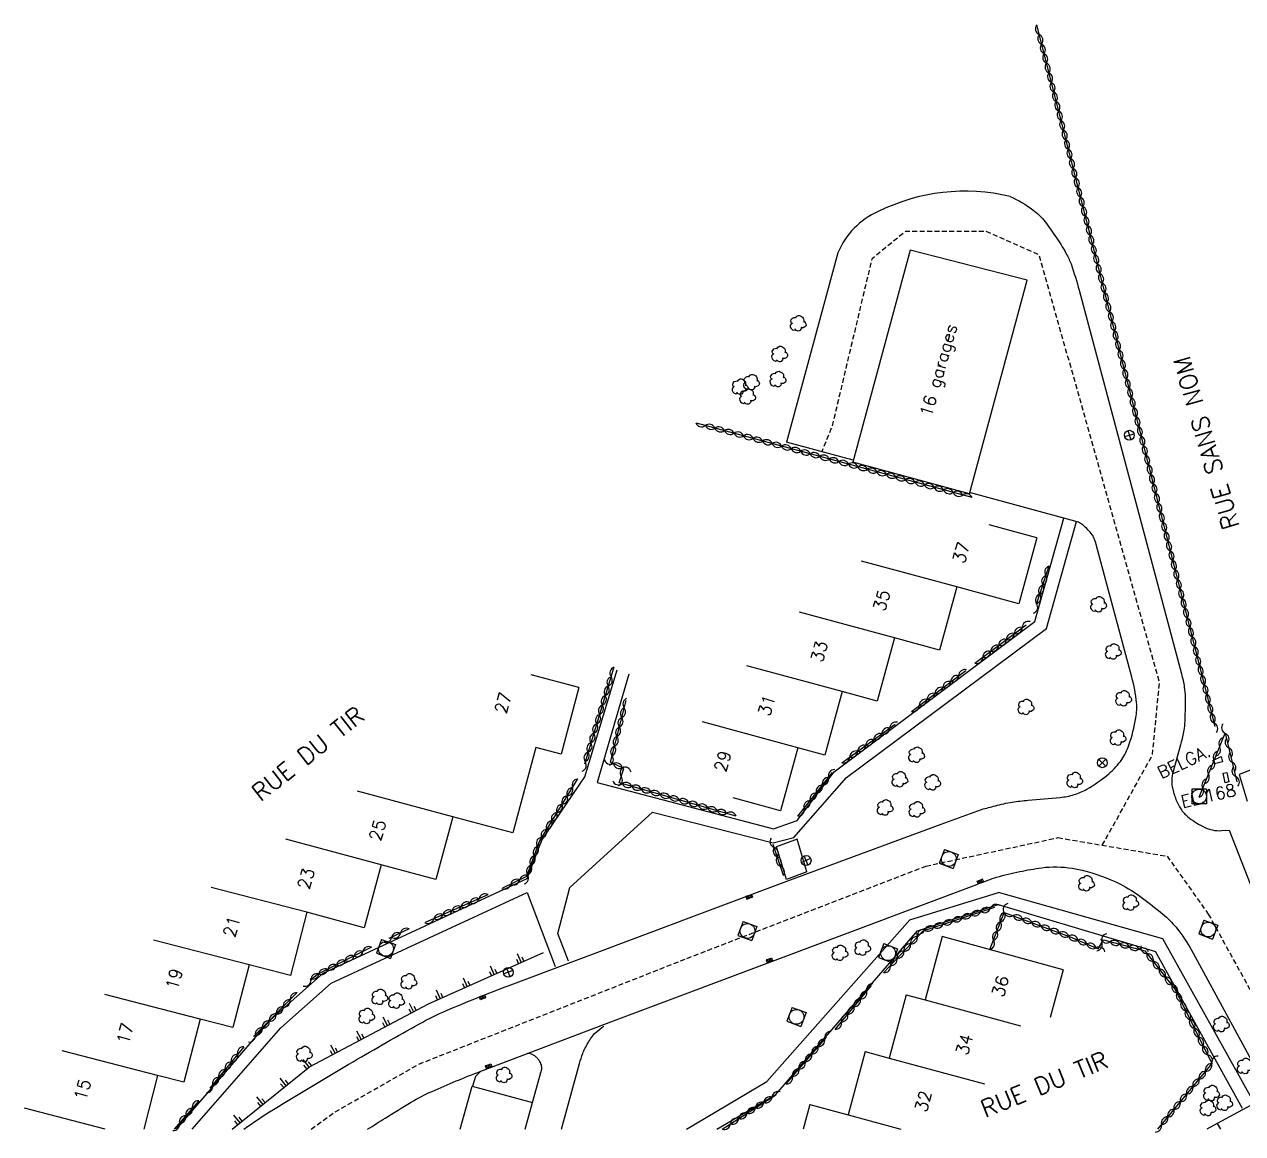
# Model space of a CAD drawing. Header units: millimetres. Extents: x 257000 to 258000, y 143999 to 144912.
# Drawn here: x 257426.7 to 257550.1, y 143999.5 to 144112 of the extents above; entities that cross this region are included whole.
import ezdxf
from ezdxf.enums import TextEntityAlignment as Align

# ---------------------------------------------------------------- set-up
doc = ezdxf.new("R2010")
doc.units = ezdxf.units.MM
doc.linetypes.add('DASHED', pattern=[0.75, 0.5, -0.25])
doc.layers.get('0').update_dxf_attribs({"linetype": 'CONTINUOUS'})
for name, color, linetype in [('W0001', 6, 'DASHED'), ('W0008', 7, 'CONTINUOUS'), ('W0017', 7, 'CONTINUOUS'), ('W0100', 7, 'CONTINUOUS'), ('W0105', 7, 'CONTINUOUS'), ('W0211', 2, 'CONTINUOUS'), ('W0300', 7, 'CONTINUOUS'), ('W0310', 3, 'CONTINUOUS'), ('W0322', 7, 'CONTINUOUS'), ('W0400', 7, 'CONTINUOUS'), ('W0420', 7, 'CONTINUOUS'), ('W0469', 7, 'CONTINUOUS'), ('W0984', 7, 'CONTINUOUS'), ('W0989', 7, 'CONTINUOUS'), ('W0991', 7, 'CONTINUOUS')]:
    doc.layers.add(name, color=color, linetype=linetype)
doc.styles.get("Standard").update_dxf_attribs({"font": 'romans.shx', "width": 0.85})

# ---------------------------------------------------------------- blocks, each defined once
blk = doc.blocks.new('T420')
for p, q in [((0.75, 0.75), (-0.75, 0.75)), ((-0.75, 0.75), (-0.75, -0.75)), ((0.75, 0.75), (0.75, -0.75)), ((0.75, -0.75), (-0.75, -0.75))]:
    blk.add_line(p, q)
blk.add_ellipse((0, 0), major_axis=(-0.53, 0.53), ratio=1, start_param=3.926991, end_param=10.210176)
blk = doc.blocks.new('t310o')
at = {"color": 0, "linetype": 'Continuous'}
for centre, start, end in [((-0.5, 0.38), 216.8699, 323.1304), ((0.5, -0.37), 36.8699, 143.1303)]:
    blk.add_arc(centre, 0.625, start, end, dxfattribs=at)
blk = doc.blocks.new('t211o')
at = {"color": 0, "linetype": 'Continuous'}
for p, q in [((-0.29, 0.5), (-0.29, 0)), ((0, 1), (0, 0)), ((0.29, 0.5), (0.29, 0))]:
    blk.add_line(p, q, dxfattribs=at)
blk = doc.blocks.new('T300')
for p, q in [((-0.8, 0.51), (-0.86, 0.34)), ((-0.86, 0.34), (-0.86, 0.17)), ((-0.86, 0.17), (-0.74, 0.06)), ((-0.69, 0.63), (-0.8, 0.51)), ((-0.8, -0.06), (-0.74, 0.06)), ((-0.74, 0.06), (-0.69, 0.11)), ((-0.57, 0.69), (-0.69, 0.63)), ((-0.46, 0.69), (-0.57, 0.69)), ((-0.29, 0.63), (-0.46, 0.69)), ((-0.29, 0.63), (-0.17, 0.74)), ((-0.23, 0.57), (-0.29, 0.63)), ((-0.17, 0.74), (-0.06, 0.8)), ((-0.06, 0.8), (0.06, 0.8)), ((0.06, 0.8), (0.23, 0.74)), ((0.23, 0.74), (0.34, 0.63)), ((0.34, 0.63), (0.4, 0.51)), ((0.46, 0.46), (0.34, 0.46)), ((0.4, 0.51), (0.4, 0.46)), ((0.57, 0.4), (0.46, 0.46)), ((0.57, 0.4), (0.69, 0.29)), ((0.69, 0.29), (0.74, 0.17)), ((0.74, 0.06), (0.69, -0.17)), ((0.74, 0.17), (0.74, 0.06)), ((-0.8, -0.17), (-0.8, -0.06)), ((-0.8, -0.23), (-0.8, -0.17)), ((-0.74, -0.34), (-0.8, -0.23)), ((-0.69, -0.4), (-0.74, -0.34)), ((-0.51, -0.46), (-0.69, -0.4)), ((-0.4, -0.46), (-0.51, -0.46)), ((-0.4, -0.46), (-0.34, -0.46)), ((-0.34, -0.46), (-0.34, -0.4)), ((-0.34, -0.51), (-0.34, -0.46)), ((-0.29, -0.63), (-0.34, -0.51)), ((-0.17, -0.74), (-0.29, -0.63)), ((-0.06, -0.8), (-0.17, -0.74)), ((0.06, -0.8), (-0.06, -0.8)), ((0.17, -0.74), (0.06, -0.8)), ((0.23, -0.69), (0.17, -0.74)), ((0.29, -0.46), (0.23, -0.46)), ((0.29, -0.63), (0.23, -0.69)), ((0.46, -0.4), (0.29, -0.46)), ((0.34, -0.51), (0.29, -0.63)), ((0.34, -0.51), (0.34, -0.46)), ((0.57, -0.34), (0.46, -0.4)), ((0.63, -0.29), (0.57, -0.34)), ((0.69, -0.17), (0.63, -0.29))]:
    blk.add_line(p, q)
blk = doc.blocks.new('T400')
for p, q in [((-0.15, 0.3), (0.15, 0.3)), ((-0.15, -0.25), (-0.15, 0.3)), ((-0.15, 0.15), (0.15, 0.15)), ((-0.15, 0), (0.15, 0)), ((0.15, 0.3), (0.15, -0.25)), ((-0.15, -0.15), (0.15, -0.15)), ((-0.15, -0.25), (-0.15, -0.3)), ((-0.15, -0.3), (0.15, -0.3)), ((0.15, -0.3), (0.15, -0.25))]:
    blk.add_line(p, q)
blk = doc.blocks.new('T469')
at = {"color": 0, "linetype": 'Continuous', "flags": 128}
for points in [[(-0.35, 0.35), (0.35, -0.35)], [(-0.35, -0.35), (0.35, 0.35)]]:
    blk.add_lwpolyline(points, dxfattribs=at)
at = {"color": 0, "linetype": 'Continuous'}
blk.add_circle((0, 0), 0.5, dxfattribs=at)

msp = doc.modelspace()

# ---------------------------------------------------------------- linework, layer by layer
at = {"layer": 'W0001'}
for p, q in [((257518.01, 144026.67), (257531.39, 144029.55)), ((257531.39, 144029.55), (257542.44, 144027.67)), ((257542.44, 144027.67), (257546.62, 144021.81)), ((257493.8, 144017.31), (257518.01, 144026.67)), ((257546.62, 144021.81), (257558.64, 144000)), ((257466.65, 144006.6), (257493.8, 144017.31)), ((257458.15, 144001.76), (257466.65, 144006.6)), ((257455.72, 144000), (257458.15, 144001.76))]:
    msp.add_line(p, q, dxfattribs=at)
at = {"layer": 'W0001', "flags": 128}
msp.add_lwpolyline([(257535.88, 144028.78), (257540.96, 144037.92), (257541.68, 144045.32), (257534.25, 144071.72), (257529.49, 144088.63), (257524.13, 144091.01), (257515.95, 144091.01), (257512.52, 144088.19), (257508.5, 144071.23), (257507.45, 144068.67)], dxfattribs=at)
at = {"layer": 'W0008', "flags": 128}
for points in [[(257526.55, 144094.54, 0.175135), (257513.17, 144093.01)], [(257526.55, 144094.54, -0.047824), (257528.85, 144093.19, -0.074074), (257530.09, 144091.98, -0.015465), (257531.18, 144090.44, -0.015236), (257532.19, 144088.81, -0.04621), (257532.71, 144087.7, -0.020229), (257533.54, 144085.03), (257543.9, 144046.14, -0.025922), (257544.19, 144044.79, -0.037231), (257544.27, 144043.83, -0.00732), (257544.26, 144042.4, -0.007768), (257544.21, 144041.06, -0.034252), (257544.11, 144040.26, -0.020576), (257543.8, 144038.95), (257543.05, 144036.25, 0.063076), (257542.92, 144035.36, 0.063407), (257543.01, 144034.48, 0.037545), (257543.4, 144033.28, 0.051451), (257543.83, 144032.47, 0.075676), (257544.55, 144031.67, 0.046379), (257546.02, 144030.7, 0.067719), (257547, 144030.33, 0.073301), (257547.96, 144030.26), (257548.72, 144030.31), (257552.92, 144019.61)], [(257513.17, 144093.01, 0.191637), (257509.09, 144088.84)], [(257478.14, 144002.69), (257479.06, 144005.97, 0.117598), (257479.08, 144006.39, 0.096501), (257478.89, 144006.86, 0.030133), (257478.69, 144007.14, 0.032884), (257478.47, 144007.36, 0.083918), (257478.18, 144007.55, 0.077087), (257477.66, 144007.68)]]:
    msp.add_lwpolyline(points, format="xyb", dxfattribs=at)
for points in [[(257509.09, 144088.84), (257503.9, 144069.63)], [(257510.65, 144067.8), (257503.9, 144069.63)], [(257481.79, 144017.02), (257480.71, 144019.84), (257481.93, 144024.49), (257490.3, 144032.12), (257502.54, 144029.02), (257504.64, 144029.57), (257509.96, 144035.65), (257530.22, 144050.74), (257533.25, 144061.59)], [(257487.91, 144046.12), (257484.72, 144035.15), (257502.56, 144030.45), (257504.98, 144031.29), (257508.7, 144036.23), (257529.03, 144051.45), (257531.98, 144061.94)], [(257542.02, 144019.28), (257525.35, 144024)], [(257525.34, 144022.79), (257541.27, 144018.01)], [(257551.23, 144002.75), (257542.02, 144019.28)], [(257550.1, 144002.11), (257541.27, 144018.01)]]:
    msp.add_lwpolyline(points, dxfattribs=at)
at = {"layer": 'W0008'}
for points in [[(257448.9, 144000, -0.017095), (257451.9, 144001.99, -0.004807), (257459.98, 144006.84, -0.005861), (257466.69, 144010.67, -0.025541), (257469.43, 144012.02, -0.011558), (257475.68, 144014.53), (257503.91, 144025.13), (257519.56, 144030.92), (257519.56, 144030.92), (257519.56, 144030.92), (257523.64, 144032.41, -0.001326), (257525.05, 144032.78, -0.002241), (257525.89, 144032.99, -0.02529), (257526.76, 144033.16, -0.013992), (257528.36, 144033.34), (257531.61, 144033.63, 0.053358), (257533.03, 144033.91, 0.054936), (257534.31, 144034.46, 0.046127), (257536.57, 144036.05, 0.06672), (257537.85, 144037.47, 0.068281), (257538.57, 144038.92, 0.038193), (257539.29, 144041.71, 0.069112), (257539.35, 144043.24, 0.040318), (257538.87, 144045.82), (257535.26, 144059.28, 0.03464), (257535.04, 144059.92, 0.062528), (257534.85, 144060.24, 0.026401), (257534.41, 144060.76, 0.027788), (257533.94, 144061.21, 0.058077), (257533.57, 144061.46, 0.051333), (257533.09, 144061.64), (257522.44, 144064.54)], [(257461.45, 144000, -0.00073), (257463.22, 144001.12, -0.004346), (257465.85, 144002.73, -0.030931), (257467.97, 144003.83, -0.013748), (257472.92, 144005.88), (257486.35, 144010.99), (257523.16, 144024.81, -0.00232), (257524.96, 144025.48, -0.020133), (257525.17, 144025.54, -0.016098), (257527.52, 144026.11, -0.017303), (257529.74, 144026.5, -0.076748), (257532.83, 144026.44, -0.057745), (257536.76, 144025.29, -0.048728), (257539.11, 144024.01, -0.031631), (257542.37, 144021.48, -0.051562), (257543.64, 144020.1, -0.036154), (257545.08, 144017.85), (257551.8, 144005.48, -0.047302)], [(257481.09, 144000), (257482.92, 144006.65, -0.019286), (257483.24, 144007.68, -0.038661), (257483.46, 144008.17, -0.009156), (257483.79, 144008.75, -0.009442), (257484.13, 144009.3, -0.065151), (257484.57, 144009.81, -0.042097), (257485.39, 144010.44)]]:
    msp.add_lwpolyline(points, format="xyb", dxfattribs=at)
for points in [[(257442.07, 144000), (257451.61, 144011.08), (257456.94, 144015.81), (257477.6, 144025.42), (257479.09, 144029.28), (257483.45, 144035.73), (257486.72, 144046.57)], [(257443.67, 144000), (257452.66, 144010.26), (257457.75, 144014.79), (257477.62, 144023.99), (257480.44, 144016.5)], [(257493.75, 144000), (257501.91, 144004.84), (257516.37, 144021.23), (257525.35, 144024)], [(257496.84, 144000), (257502.8, 144003.51), (257517.15, 144020.11), (257525.34, 144022.79)], [(257551.33, 144002.62), (257547.53, 144000.59)]]:
    msp.add_lwpolyline(points, dxfattribs=at)
at = {"layer": 'W0017'}
msp.add_lwpolyline([(257472.92, 144005.88), (257472.38, 144005.33), (257472.07, 144004.36)], dxfattribs=at)
at = {"layer": 'W0100', "flags": 128}
for points in [[(257516.42, 144089.11), (257510.6, 144067.61)], [(257528.26, 144086.07), (257516.42, 144089.11)], [(257522.41, 144064.41), (257528.26, 144086.07)], [(257522.41, 144064.41), (257510.6, 144067.61)], [(257529.25, 144059.95), (257524.43, 144061.26)], [(257529.25, 144059.95), (257527.43, 144053.25)], [(257521.15, 144054.96), (257511.5, 144057.59)], [(257521.15, 144054.96), (257519.4, 144048.54)], [(257527.43, 144053.25), (257521.15, 144054.96)], [(257514.83, 144049.79), (257505.19, 144052.42)], [(257514.83, 144049.79), (257513.08, 144043.37)], [(257519.4, 144048.54), (257514.83, 144049.79)], [(257509.51, 144044.35), (257499.86, 144046.98)], [(257482.84, 144044.77), (257478.01, 144046.06)], [(257482.84, 144044.77), (257481.04, 144038.02)], [(257509.51, 144044.35), (257507.76, 144037.91)], [(257513.08, 144043.37), (257509.51, 144044.35)], [(257505.03, 144038.66), (257495.39, 144041.29)], [(257478.48, 144038.7), (257476.17, 144030.04)], [(257481.04, 144038.02), (257478.48, 144038.7)], [(257505.03, 144038.66), (257503.29, 144032.27)], [(257507.76, 144037.91), (257505.03, 144038.66)], [(257470.07, 144031.67), (257460.41, 144034.25)], [(257503.29, 144032.27), (257498.47, 144033.59)], [(257470.07, 144031.67), (257468.37, 144025.31)], [(257476.17, 144030.04), (257470.07, 144031.67)], [(257462.82, 144026.8), (257453.16, 144029.38)], [(257462.82, 144026.8), (257461.11, 144020.4)], [(257468.37, 144025.31), (257462.82, 144026.8)], [(257455.28, 144021.98), (257445.6, 144024.49)], [(257455.28, 144021.98), (257453.62, 144015.58)], [(257461.11, 144020.4), (257455.28, 144021.98)], [(257519.67, 144019.54), (257517.93, 144013.11)], [(257531.92, 144016.15), (257519.67, 144019.54)], [(257449.44, 144016.66), (257439.76, 144019.17)], [(257449.44, 144016.66), (257447.79, 144010.3)], [(257453.62, 144015.58), (257449.44, 144016.66)], [(257531.92, 144016.15), (257530.59, 144011.33)], [(257444.49, 144011.15), (257434.81, 144013.66)], [(257516.01, 144013.62), (257514.28, 144007.21)], [(257516.01, 144013.62), (257517.93, 144013.11)], [(257517.93, 144013.11), (257527.58, 144010.49)], [(257444.49, 144011.15), (257442.83, 144004.76)], [(257447.79, 144010.3), (257444.49, 144011.15)], [(257440.17, 144005.45), (257430.49, 144007.95)], [(257511.85, 144007.86), (257510.12, 144001.44)], [(257511.85, 144007.86), (257514.28, 144007.21)], [(257514.28, 144007.21), (257523.93, 144004.6)], [(257440.17, 144005.45), (257438.76, 144000)], [(257442.83, 144004.76), (257440.17, 144005.45)], [(257470.84, 144000), (257472.03, 144004.36)], [(257472.03, 144004.36), (257478.14, 144002.69)], [(257434.86, 144000), (257426.67, 144002.12)], [(257477.41, 144000), (257478.14, 144002.69)], [(257506.26, 144002.49), (257505.59, 144000)], [(257506.26, 144002.49), (257510.12, 144001.44)], [(257510.12, 144001.44), (257515.46, 144000)], [(257547.53, 144000.59), (257546.46, 144000)], [(257547.53, 144000.59), (257547.84, 144000)]]:
    msp.add_lwpolyline(points, dxfattribs=at)
at = {"layer": 'W0100'}
for points in [[(257547.92, 144037.77), (257548.07, 144037.24), (257547.24, 144037.02), (257547.08, 144037.37), (257547.92, 144037.77)], [(257548.71, 144035.2), (257548.33, 144035.12), (257548.11, 144036.07), (257548.5, 144036.16), (257548.71, 144035.2)]]:
    msp.add_lwpolyline(points, dxfattribs=at)
at = {"layer": 'W0105'}
for p, q in [((257504.97, 144029.39), (257502.88, 144028.63)), ((257505.96, 144026.07), (257504.97, 144029.39)), ((257503.87, 144025.31), (257502.88, 144028.63)), ((257505.96, 144026.07), (257503.87, 144025.31))]:
    msp.add_line(p, q, dxfattribs=at)
at = {"layer": 'W0211'}
msp.add_lwpolyline([(257447.71, 144000), (257455.57, 144006.32), (257467.63, 144012.69), (257479.28, 144017.9)], dxfattribs=at)
at = {"layer": 'W0310'}
for p, q in [((257529.23, 144111.93), (257547.28, 144040.82)), ((257522.7, 144064.02), (257494.78, 144071.57))]:
    msp.add_line(p, q, dxfattribs=at)
at = {"layer": 'W0310', "flags": 128}
for points in [[(257530.46, 144057.07), (257529.19, 144053.18)], [(257522.98, 144047.23), (257528.16, 144051.13)], [(257486.4, 144046.83), (257483.41, 144037.01)], [(257516.54, 144042.35), (257522.04, 144046.5)], [(257498.78, 144031.74), (257486.94, 144035.12), (257487.4, 144036.55), (257486.05, 144037.2), (257487.63, 144043.44)], [(257509.48, 144037.13), (257514.89, 144041.06)], [(257482.72, 144035.5), (257478.85, 144029.23), (257477.56, 144025.6), (257475.11, 144024.43)], [(257505.05, 144031.73), (257508.54, 144036.15)], [(257503.58, 144025.71), (257502.54, 144028.86)], [(257473.64, 144023.77), (257467.27, 144020.95)], [(257513.73, 144015.86), (257517.72, 144020.12), (257525, 144022.51)], [(257465.67, 144020.31), (257463.61, 144019.31)], [(257461.85, 144018.45), (257456.41, 144015.7), (257455.63, 144015.07)], [(257508.83, 144010.11), (257512.5, 144014.57)], [(257454.29, 144013.81), (257449.9, 144009.38)], [(257448.9, 144008.36), (257445.46, 144004.14)], [(257503.84, 144004.59), (257507.93, 144009.34)]]:
    msp.add_lwpolyline(points, dxfattribs=at)
at = {"layer": 'W0310'}
for points in [[(257545.69, 144033.66), (257545.69, 144033.66), (257545.69, 144033.66), (257545.69, 144033.66), (257545.69, 144033.66), (257545.69, 144033.66), (257545.69, 144033.66), (257545.69, 144033.66), (257545.69, 144033.66), (257545.69, 144033.66), (257545.69, 144033.66), (257545.69, 144033.66), (257545.69, 144033.66), (257545.69, 144033.66), (257545.69, 144033.66), (257545.69, 144033.66), (257545.69, 144033.66), (257545.69, 144033.66), (257548.34, 144040.13), (257549.52, 144035.2)], [(257545.69, 144033.66), (257545.69, 144033.66), (257545.69, 144033.66), (257545.69, 144033.66), (257545.69, 144033.66), (257545.69, 144033.66), (257545.69, 144033.66), (257545.69, 144033.66), (257545.69, 144033.66), (257545.69, 144033.66), (257545.69, 144033.66), (257545.69, 144033.66), (257545.69, 144033.66), (257545.69, 144033.66), (257545.69, 144033.66), (257545.69, 144033.66), (257545.69, 144033.66), (257545.69, 144033.66), (257545.69, 144033.66), (257545.69, 144033.66), (257545.69, 144033.66), (257545.69, 144033.66), (257545.69, 144033.66), (257545.69, 144033.66), (257545.69, 144033.66), (257545.69, 144033.66), (257545.69, 144033.66), (257545.69, 144033.66), (257545.69, 144033.66), (257545.69, 144033.66), (257545.69, 144033.66), (257545.69, 144033.66), (257545.69, 144033.66), (257545.69, 144033.66), (257545.69, 144033.66), (257545.69, 144033.66), (257545.69, 144033.66), (257545.69, 144033.66), (257545.69, 144033.66), (257545.69, 144033.66), (257545.69, 144033.66), (257545.69, 144033.66), (257545.69, 144033.66), (257545.69, 144033.66), (257545.69, 144033.66), (257545.69, 144033.66), (257545.69, 144033.66), (257545.69, 144033.66), (257545.69, 144033.66), (257545.69, 144033.66), (257545.69, 144033.66), (257545.69, 144033.66), (257545.69, 144033.66), (257545.69, 144033.66), (257545.69, 144033.66), (257545.69, 144033.66), (257545.69, 144033.66), (257545.69, 144033.66), (257545.69, 144033.66), (257545.69, 144033.66), (257545.69, 144033.66), (257545.69, 144033.66), (257545.69, 144033.66), (257545.69, 144033.66), (257545.69, 144033.66), (257545.69, 144033.66), (257545.69, 144033.66), (257545.69, 144033.66), (257545.69, 144033.66), (257545.69, 144033.66), (257545.69, 144033.66), (257545.69, 144033.66), (257545.69, 144033.66), (257545.69, 144033.66), (257545.69, 144033.66), (257545.69, 144033.66), (257545.69, 144033.66), (257545.69, 144033.66), (257545.69, 144033.66), (257545.69, 144033.66), (257545.69, 144033.66), (257545.69, 144033.66), (257545.69, 144033.66), (257545.69, 144033.66), (257545.69, 144033.66), (257545.69, 144033.66), (257545.69, 144033.66), (257545.69, 144033.66), (257545.69, 144033.66), (257545.69, 144033.66), (257545.69, 144033.66), (257545.69, 144033.66), (257545.69, 144033.66), (257545.69, 144033.66), (257545.69, 144033.66), (257545.69, 144033.66), (257545.69, 144033.66), (257545.69, 144033.66), (257545.69, 144033.66), (257545.69, 144033.66), (257545.69, 144033.66)], [(257524.5, 144018.2), (257525.95, 144021.97), (257532.62, 144019.49), (257535.45, 144018.28), (257535.99, 144019.18), (257540.19, 144018.08), (257543.27, 144014.15), (257546.97, 144006.65), (257541.48, 144000)], [(257497.37, 144000), (257502.8, 144003.49)], [(257444.34, 144002.87), (257441.84, 144000)]]:
    msp.add_lwpolyline(points, dxfattribs=at)
at = {"layer": 'W0322'}
msp.add_lwpolyline([(257552.97, 144037.2), (257549.76, 144035.96), (257550.56, 144033.25)], dxfattribs=at)

# ---------------------------------------------------------------- block references
at = {"layer": 'W0211'}
for p, rotation in [((257477.01, 144016.89), 24.08139005331103), ((257474.27, 144015.66), 24.08139005331103), ((257471.53, 144014.44), 24.08139005331103), ((257468.79, 144013.21), 24.08139005331103), ((257466.11, 144011.89), 27.85020181589696), ((257463.45, 144010.49), 27.85020181589696), ((257460.8, 144009.08), 27.85020181589696), ((257458.15, 144007.68), 27.85020181589696), ((257455.5, 144006.27), 38.81508697591227), ((257453.17, 144004.39), 38.81508697591227), ((257450.83, 144002.51), 38.81508697591227), ((257448.49, 144000.63), 38.81508697591227)]:
    msp.add_blockref('t211o', p, dxfattribs=dict(at, rotation=rotation))
at = {"layer": 'W0300', "rotation": 69.64895427025309}
for p in [(257505.1, 144081.73), (257503.22, 144078.61), (257499.21, 144075.3), (257500.37, 144075.76), (257503.05, 144076.07), (257499.98, 144074.31), (257535.53, 144053.24), (257537.03, 144048.46), (257538.07, 144043.71), (257528.18, 144042.84), (257537.51, 144039.73), (257517.09, 144037.99), (257515.4, 144035.51), (257518.72, 144035.19), (257533.12, 144035.43), (257513.91, 144032.65), (257517.13, 144032.45), (257534.31, 144024.97), (257538.79, 144023.01), (257511.64, 144018.45), (257509.33, 144017.91), (257465.65, 144015.03), (257462.71, 144013.45), (257464.4, 144013.07), (257461.39, 144011.52), (257547.97, 144010.69), (257455.06, 144007.65), (257550.38, 144006.44), (257475.3, 144005.54), (257546.97, 144003.7), (257548.31, 144002.71), (257546.61, 144002.18)]:
    msp.add_blockref('T300', p, dxfattribs=at)
at = {"layer": 'W0310'}
for p, rotation in [((257529.48, 144110.96), 284.2409143107276), ((257529.72, 144109.99), 284.2409143107276), ((257529.97, 144109.02), 284.2409143107276), ((257530.22, 144108.05), 284.2409143107276), ((257530.46, 144107.08), 284.2409143107276), ((257530.71, 144106.11), 284.2409143107276), ((257530.95, 144105.14), 284.2409143107276), ((257531.2, 144104.18), 284.2409143107276), ((257531.45, 144103.21), 284.2409143107276), ((257531.69, 144102.24), 284.2409143107276), ((257531.94, 144101.27), 284.2409143107276), ((257532.18, 144100.3), 284.2409143107276), ((257532.43, 144099.33), 284.2409143107276), ((257532.68, 144098.36), 284.2409143107276), ((257532.92, 144097.39), 284.2409143107276), ((257533.17, 144096.42), 284.2409143107276), ((257533.41, 144095.45), 284.2409143107276), ((257533.66, 144094.48), 284.2409143107276), ((257533.91, 144093.51), 284.2409143107276), ((257534.15, 144092.54), 284.2409143107276), ((257534.4, 144091.58), 284.2409143107276), ((257534.64, 144090.61), 284.2409143107276), ((257534.89, 144089.64), 284.2409143107276), ((257535.14, 144088.67), 284.2409143107276), ((257535.38, 144087.7), 284.2409143107276), ((257535.63, 144086.73), 284.2409143107276), ((257535.87, 144085.76), 284.2409143107276), ((257536.12, 144084.79), 284.2409143107276), ((257536.37, 144083.82), 284.2409143107276), ((257536.61, 144082.85), 284.2409143107276), ((257536.86, 144081.88), 284.2409143107276), ((257537.1, 144080.91), 284.2409143107276), ((257537.35, 144079.94), 284.2409143107276), ((257537.6, 144078.97), 284.2409143107276), ((257537.84, 144078.01), 284.2409143107276), ((257538.09, 144077.04), 284.2409143107276), ((257538.33, 144076.07), 284.2409143107276), ((257538.58, 144075.1), 284.2409143107276), ((257538.83, 144074.13), 284.2409143107276), ((257539.07, 144073.16), 284.2409143107276), ((257539.32, 144072.19), 284.2409143107276), ((257495.67, 144071.33), 164.8555833728441), ((257496.64, 144071.07), 164.8555833728441), ((257497.6, 144070.81), 164.8555833728441), ((257539.56, 144071.22), 284.2409143107276), ((257539.81, 144070.25), 284.2409143107276), ((257498.57, 144070.55), 164.8555833728441), ((257499.54, 144070.29), 164.8555833728441), ((257500.5, 144070.02), 164.8555833728441), ((257501.47, 144069.76), 164.8555833728441), ((257502.43, 144069.5), 164.8555833728441), ((257540.06, 144069.28), 284.2409143107276), ((257503.4, 144069.24), 164.8555833728441), ((257504.36, 144068.98), 164.8555833728441), ((257505.33, 144068.72), 164.8555833728441), ((257506.29, 144068.46), 164.8555833728441), ((257540.3, 144068.31), 284.2409143107276), ((257507.26, 144068.2), 164.8555833728441), ((257508.22, 144067.93), 164.8555833728441), ((257509.19, 144067.67), 164.8555833728441), ((257510.15, 144067.41), 164.8555833728441), ((257511.12, 144067.15), 164.8555833728441), ((257540.55, 144067.34), 284.2409143107276), ((257512.08, 144066.89), 164.8555833728441), ((257513.05, 144066.63), 164.8555833728441), ((257514.01, 144066.37), 164.8555833728441), ((257514.98, 144066.11), 164.8555833728441), ((257515.94, 144065.84), 164.8555833728441), ((257540.79, 144066.37), 284.2409143107276), ((257541.04, 144065.4), 284.2409143107276), ((257516.91, 144065.58), 164.8555833728441), ((257517.88, 144065.32), 164.8555833728441), ((257518.84, 144065.06), 164.8555833728441), ((257519.81, 144064.8), 164.8555833728441), ((257520.77, 144064.54), 164.8555833728441), ((257541.29, 144064.44), 284.2409143107276), ((257521.74, 144064.28), 164.8555833728441), ((257541.53, 144063.47), 284.2409143107276), ((257541.78, 144062.5), 284.2409143107276), ((257542.02, 144061.53), 284.2409143107276), ((257542.27, 144060.56), 284.2409143107276), ((257542.52, 144059.59), 284.2409143107276), ((257542.76, 144058.62), 284.2409143107276), ((257543.01, 144057.65), 284.2409143107276), ((257543.25, 144056.68), 284.2409143107276), ((257530.15, 144056.12), 251.842412148314), ((257543.5, 144055.71), 284.2409143107276), ((257529.53, 144054.22), 251.842412148314), ((257529.84, 144055.17), 251.842412148314), ((257543.75, 144054.74), 284.2409143107276), ((257529.22, 144053.27), 251.842412148314), ((257543.99, 144053.77), 284.2409143107276), ((257544.24, 144052.8), 284.2409143107276), ((257544.48, 144051.84), 284.2409143107276), ((257527.77, 144050.84), 36.99053652796758), ((257544.73, 144050.87), 284.2409143107276), ((257526.17, 144049.64), 36.99053652796758), ((257526.97, 144050.24), 36.99053652796758), ((257544.98, 144049.9), 284.2409143107276), ((257524.58, 144048.43), 36.99053652796758), ((257525.37, 144049.04), 36.99053652796758), ((257545.22, 144048.93), 284.2409143107276), ((257545.47, 144047.96), 284.2409143107276), ((257523.78, 144047.83), 36.99053652796758), ((257545.71, 144046.99), 284.2409143107276), ((257486.11, 144045.87), 253.0501849298319), ((257521.33, 144045.96), 37.01257220969295), ((257545.96, 144046.02), 284.2409143107276), ((257485.81, 144044.91), 253.0501849298319), ((257519.73, 144044.76), 37.01257220969295), ((257520.53, 144045.36), 37.01257220969295), ((257546.21, 144045.05), 284.2409143107276), ((257485.23, 144043), 253.0501849298319), ((257485.52, 144043.96), 253.0501849298319), ((257518.13, 144043.55), 37.01257220969295), ((257518.93, 144044.16), 37.01257220969295), ((257546.45, 144044.08), 284.2409143107276), ((257546.7, 144043.11), 284.2409143107276), ((257484.94, 144042.04), 253.0501849298319), ((257487.45, 144042.7), 75.73746532538117), ((257517.34, 144042.95), 37.01257220969295), ((257546.94, 144042.14), 284.2409143107276), ((257484.65, 144041.09), 253.0501849298319), ((257486.95, 144040.76), 75.73746532538117), ((257487.2, 144041.73), 75.73746532538117), ((257547.19, 144041.17), 284.2409143107276), ((257484.36, 144040.13), 253.0501849298319), ((257486.71, 144039.79), 75.73746532538117), ((257513.53, 144040.06), 35.91326988217733), ((257514.34, 144040.65), 35.91326988217733), ((257548.34, 144040.12), 283.4605120414691), ((257483.77, 144038.22), 253.0501849298319), ((257484.06, 144039.17), 253.0501849298319), ((257486.46, 144038.82), 75.73746532538117), ((257511.1, 144038.3), 35.91326988217733), ((257511.91, 144038.89), 35.91326988217733), ((257512.72, 144039.48), 35.91326988217733), ((257547.77, 144038.75), 67.71626999284287), ((257548.69, 144038.66), 283.4605120414691), ((257483.48, 144037.26), 253.0501849298319), ((257486.21, 144037.85), 75.73746532538117), ((257510.29, 144037.72), 35.91326988217733), ((257547.2, 144037.36), 67.71626999284287), ((257549.04, 144037.2), 283.4605120414691), ((257486.34, 144037.06), 154.4317523665761), ((257487.24, 144036.63), 154.4317523665761), ((257487.15, 144035.77), 72.02988650742061), ((257546.64, 144035.97), 67.71626999284287), ((257549.39, 144035.74), 283.4605120414691), ((257482.2, 144034.64), 238.3134119801842), ((257487.24, 144035.03), 164.0808028108715), ((257507.53, 144034.87), 51.66953085037349), ((257508.15, 144035.66), 51.66953085037349), ((257546.07, 144034.58), 67.71626999284287), ((257481.67, 144033.79), 238.3134119801842), ((257488.2, 144034.76), 164.0808028108715), ((257489.17, 144034.48), 164.0808028108715), ((257490.13, 144034.21), 164.0808028108715), ((257491.09, 144033.94), 164.0808028108715), ((257492.05, 144033.66), 164.0808028108715), ((257506.29, 144033.3), 51.66953085037349), ((257506.91, 144034.09), 51.66953085037349), ((257480.62, 144032.09), 238.3134119801842), ((257481.15, 144032.94), 238.3134119801842), ((257493.01, 144033.39), 164.0808028108715), ((257493.97, 144033.11), 164.0808028108715), ((257494.94, 144032.84), 164.0808028108715), ((257495.9, 144032.56), 164.0808028108715), ((257505.67, 144032.52), 51.66953085037349), ((257480.1, 144031.24), 238.3134119801842), ((257496.86, 144032.29), 164.0808028108715), ((257497.82, 144032.02), 164.0808028108715), ((257479.05, 144029.54), 238.3134119801842), ((257479.57, 144030.39), 238.3134119801842), ((257478.64, 144028.63), 250.4170292002566), ((257502.64, 144028.56), 108.2592833383778), ((257478.31, 144027.69), 250.4170292002566), ((257502.96, 144027.61), 108.2592833383778), ((257477.64, 144025.8), 250.4170292002566), ((257477.97, 144026.75), 250.4170292002566), ((257503.27, 144026.66), 108.2592833383778), ((257476.85, 144025.26), 205.430487942374), ((257475.95, 144024.84), 205.430487942374), ((257470.9, 144022.56), 203.9115351878488), ((257471.81, 144022.96), 203.9115351878488), ((257472.73, 144023.37), 203.9115351878488), ((257468.16, 144021.34), 203.9115351878488), ((257469.07, 144021.75), 203.9115351878488), ((257469.99, 144022.15), 203.9115351878488), ((257521.67, 144021.42), 18.15776870945055), ((257522.62, 144021.73), 18.15776870945055), ((257523.57, 144022.05), 18.15776870945055), ((257524.53, 144022.36), 18.15776870945055), ((257525.58, 144021), 68.88716885225597), ((257525.94, 144021.94), 68.88716885225597), ((257526.85, 144021.64), 339.5743462584884), ((257527.79, 144021.29), 339.5743462584884), ((257517.87, 144020.18), 18.15776870945055), ((257518.82, 144020.49), 18.15776870945055), ((257519.77, 144020.8), 18.15776870945055), ((257520.72, 144021.11), 18.15776870945055), ((257525.22, 144020.07), 68.88716885225597), ((257528.72, 144020.94), 339.5743462584884), ((257529.66, 144020.59), 339.5743462584884), ((257530.6, 144020.24), 339.5743462584884), ((257463.87, 144019.43), 205.8311502705051), ((257464.77, 144019.87), 205.8311502705051), ((257516.46, 144018.78), 46.94630028574619), ((257517.15, 144019.52), 46.94630028574619), ((257524.86, 144019.14), 68.88716885225597), ((257531.53, 144019.9), 339.5743462584884), ((257532.47, 144019.55), 339.5743462584884), ((257533.39, 144019.16), 336.863814739658), ((257534.31, 144018.77), 336.863814739658), ((257535.84, 144018.94), 59.12483665076577), ((257536.68, 144019), 345.3040103578971), ((257460.06, 144017.55), 206.8458978658911), ((257460.96, 144018), 206.8458978658911), ((257515.1, 144017.32), 46.94630028574619), ((257515.78, 144018.05), 46.94630028574619), ((257535.23, 144018.37), 336.863814739658), ((257537.65, 144018.75), 345.3040103578971), ((257538.61, 144018.5), 345.3040103578971), ((257539.58, 144018.24), 345.3040103578971), ((257540.42, 144017.79), 308.0457443453404), ((257457.39, 144016.19), 206.8458978658911), ((257458.28, 144016.64), 206.8458978658911), ((257459.17, 144017.1), 206.8458978658911), ((257514.42, 144016.59), 46.94630028574619), ((257541.03, 144017), 308.0457443453404), ((257541.65, 144016.22), 308.0457443453404), ((257455.71, 144015.13), 218.7733935885911), ((257456.5, 144015.74), 206.8458978658911), ((257542.27, 144015.43), 308.0457443453404), ((257512.01, 144013.97), 50.55119651523903), ((257542.88, 144014.64), 308.0457443453404), ((257543.43, 144013.81), 296.282136988526), ((257452.88, 144012.39), 225.2887633399031), ((257453.59, 144013.1), 225.2887633399031), ((257510.73, 144012.43), 50.55119651523903), ((257511.37, 144013.2), 50.55119651523903), ((257543.88, 144012.92), 296.282136988526), ((257452.18, 144011.68), 225.2887633399031), ((257510.1, 144011.65), 50.55119651523903), ((257544.32, 144012.02), 296.282136988526), ((257544.76, 144011.12), 296.282136988526), ((257450.77, 144010.26), 225.2887633399031), ((257451.48, 144010.97), 225.2887633399031), ((257509.46, 144010.88), 50.55119651523903), ((257545.2, 144010.23), 296.282136988526), ((257450.07, 144009.55), 225.2887633399031), ((257507.76, 144009.14), 49.30086952712799), ((257545.65, 144009.33), 296.282136988526), ((257448.27, 144007.59), 230.8114810564691), ((257506.45, 144007.62), 49.30086952712799), ((257507.1, 144008.38), 49.30086952712799), ((257546.09, 144008.43), 296.282136988526), ((257546.53, 144007.54), 296.282136988526), ((257447.63, 144006.81), 230.8114810564691), ((257505.15, 144006.11), 49.30086952712799), ((257505.8, 144006.86), 49.30086952712799), ((257546.97, 144006.64), 230.4260462075819), ((257446.37, 144005.26), 230.8114810564691), ((257447, 144006.04), 230.8114810564691), ((257504.5, 144005.35), 49.30086952712799), ((257545.69, 144005.1), 230.4260462075819), ((257546.33, 144005.87), 230.4260462075819), ((257445.74, 144004.49), 230.8114810564691), ((257545.05, 144004.33), 230.4260462075819), ((257501.58, 144002.7), 32.68578585029429), ((257502.42, 144003.24), 32.68578585029429), ((257543.78, 144002.79), 230.4260462075819), ((257544.42, 144003.56), 230.4260462075819), ((257443.03, 144001.36), 228.9433180697669), ((257443.68, 144002.12), 228.9433180697669), ((257499.9, 144001.62), 32.68578585029429), ((257500.74, 144002.16), 32.68578585029429), ((257542.51, 144001.25), 230.4260462075819), ((257543.14, 144002.02), 230.4260462075819), ((257442.37, 144000.61), 228.9433180697669), ((257498.21, 144000.54), 32.68578585029429), ((257499.06, 144001.08), 32.68578585029429), ((257541.87, 144000.48), 230.4260462075819)]:
    msp.add_blockref('t310o', p, dxfattribs=dict(at, rotation=rotation))
at = {"layer": 'W0400'}
for p, rotation in [((257523.53, 144025.11), 110.4291468143303), ((257500.1, 144023.55), 288.8651696700377), ((257502.15, 144017.12), 290.4753913740109), ((257473.1, 144013.37), 110.6439452696667), ((257473.69, 144006.38), 290.4927662620632)]:
    msp.add_blockref('T400', p, dxfattribs=dict(at, rotation=rotation))
at = {"layer": 'W0420'}
msp.add_blockref('T420', (257545.69, 144033.72), dxfattribs=at)
at = {"layer": 'W0420', "rotation": 69.64895427025309}
for p in [(257520.33, 144027.39), (257499.93, 144020.09), (257546.62, 144020.23), (257463.31, 144018.27), (257514.18, 144017.84), (257504.9, 144011.38)]:
    msp.add_blockref('T420', p, dxfattribs=at)
at = {"layer": 'W0469'}
for p, rotation in [((257538.62, 144070.34), 331.1881753039081), ((257535.88, 144037.14), 270.3866464792632), ((257505.87, 144027.23), 247.6937319818046), ((257475.7, 144015.9), 244.6733446820062)]:
    msp.add_blockref('T469', p, dxfattribs=dict(at, rotation=rotation))

# ---------------------------------------------------------------- texts
at = {"layer": 'W0984'}
for s, rotation, p in [('16 garages', 74.0996, (257519.48, 144076.88)), ('BELGA.', 25.0052, (257544.15, 144037.24)), ('EL.168', 12.778, (257546.63, 144033.8))]:
    msp.add_text(s, height=1.25, rotation=rotation, dxfattribs=at).set_placement(p, align=Align.MIDDLE)
at = {"layer": 'W0989'}
for s, rotation, p in [('RUE SANS NOM', 106.3252, (257546.42, 144069.56)), ('RUE DU TIR', 38.3875, (257455.4, 144038.07)), ('RUE DU TIR', 22.3009, (257530, 144004.55))]:
    msp.add_text(s, height=1.75, rotation=rotation, dxfattribs=at).set_placement(p, align=Align.MIDDLE)
at = {"layer": 'W0991'}
for s, p in [('37', (257521.58, 144058.44)), ('35', (257513.52, 144053.59)), ('33', (257507.2, 144048.42)), ('27', (257475.17, 144043.2)), ('31', (257501.88, 144042.97)), ('29', (257497.41, 144037.3)), ('25', (257462.45, 144030.3)), ('23', (257455.2, 144025.4)), ('21', (257447.67, 144020.54)), ('19', (257441.84, 144015.23)), ('36', (257525.55, 144014.49)), ('17', (257436.88, 144009.71)), ('34', (257521.9, 144008.59)), ('15', (257432.56, 144004.01)), ('32', (257517.74, 144002.83))]:
    msp.add_text(s, height=1.25, rotation=74.0996, dxfattribs=at).set_placement(p, align=Align.MIDDLE)

doc.saveas('drawing.dxf')
